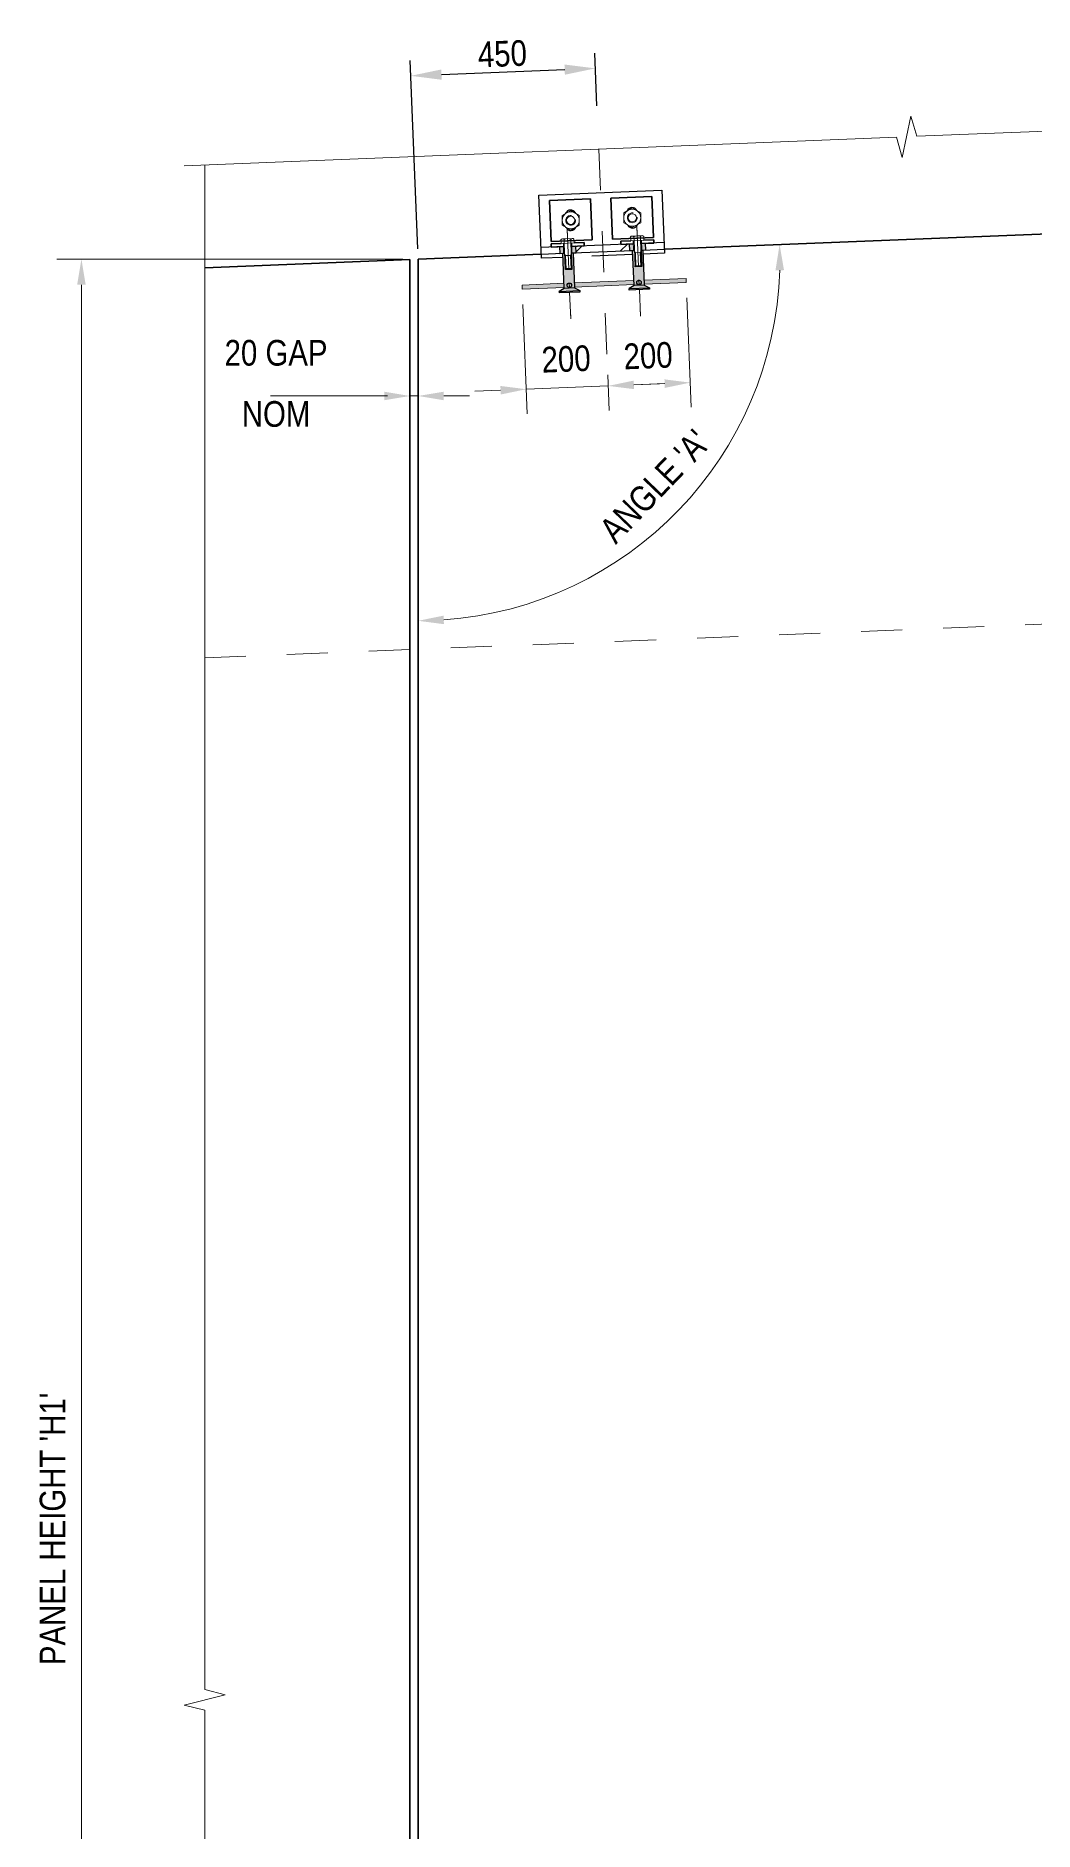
# Model space of a CAD drawing. Header units: metres. Extents: x 27.6 to 52.1, y -5.1 to 8.6.
# Drawn here: x 27.621 to 30.053, y 4.194 to 8.568 of the extents above; entities that cross this region are included whole.
import ezdxf

# ---------------------------------------------------------------- set-up
doc = ezdxf.new("R2010")
doc.units = ezdxf.units.M
doc.linetypes.add('JacobsCenter', pattern=[0.015, 0.009, -0.0015, 0.003, -0.0015])
doc.linetypes.add('JacobsDash', pattern=[0.0045, 0.003, -0.0015])
doc.layers.get('Defpoints').update_dxf_attribs({"color": 41})
for name, color, linetype, lineweight in [('A-ANNO-DIMS', 7, 'Continuous', 9), ('A-DETL', 7, 'Continuous', 13), ('A-DETL-GENF', 7, 'Continuous', 9)]:
    doc.layers.add(name, color=color, linetype=linetype, lineweight=lineweight)
doc.styles.add('Arial Narrow', font='ARIALN.TTF', dxfattribs={"height": 0.0625})
doc.dimstyles.new('____ddd____', dxfattribs={"dimscale": 0.3048, "dimtxt": 0.063964, "dimasz": 0.246063, "dimexe": 0.123031, "dimexo": 0.082021, "dimgap": 0.04101, "dimtad": 1, "dimdec": 0, "dimlfac": 1000, "dimzin": 0, "dimdsep": 46, "dimtxsty": 'Arial Narrow', "dimsah": 1, "dimcen": 0.09, "dimaunit": 1, "dimadec": 4, "dimazin": 0, "dimtfac": 1, "dimtdec": 4, "dimtix": 1, "dimtmove": 0, "dimatfit": 3, "dimfxl": 1, "dimtvp": 1, "dimtolj": 1, "dimtzin": 0, "dimarcsym": 2})
doc.dimstyles.new('Dimension_Angle_O___º__', dxfattribs={"dimscale": 0.3048, "dimtxt": 0.063964, "dimasz": 0.205052, "dimexe": 0.19685, "dimexo": 0.131234, "dimgap": 0.164042, "dimtad": 1, "dimdec": 3, "dimlfac": 1000, "dimrnd": 0.001, "dimzin": 0, "dimdsep": 46, "dimtxsty": 'Arial Narrow', "dimsah": 1, "dimcen": 0.09, "dimadec": 0, "dimazin": 0, "dimtfac": 1, "dimtdec": 4, "dimtix": 1, "dimtmove": 0, "dimatfit": 3, "dimfxl": 1, "dimtvp": 1, "dimtfill": 1, "dimtolj": 1, "dimtzin": 0, "dimlwd": 18, "dimlwe": 18, "dimarcsym": 2})
doc.dimstyles.new('Dimension_Standard_O__mm_', dxfattribs={"dimscale": 0.3048, "dimtxt": 0.063964, "dimasz": 0.205052, "dimexe": 0.19685, "dimexo": 0.123031, "dimgap": 0.123031, "dimtad": 1, "dimdec": 0, "dimlfac": 1000, "dimzin": 0, "dimdsep": 46, "dimtxsty": 'Arial Narrow', "dimsah": 1, "dimcen": 0.09, "dimaunit": 1, "dimadec": 4, "dimazin": 0, "dimtfac": 1, "dimtdec": 4, "dimtix": 1, "dimtmove": 2, "dimatfit": 3, "dimfxl": 1, "dimtvp": 1, "dimtfill": 1, "dimtolj": 1, "dimtzin": 0, "dimlwd": 18, "dimlwe": 18, "dimarcsym": 2})
doc.dimstyles.new('Dimension_Standard_O__mm__1', dxfattribs={"dimscale": 0.3048, "dimtxt": 0.063964, "dimasz": 0.205052, "dimexe": 0.19685, "dimexo": 0.123031, "dimgap": 0.123031, "dimtad": 1, "dimdec": 0, "dimlfac": 1000, "dimzin": 0, "dimdsep": 46, "dimtxsty": 'Arial Narrow', "dimsah": 1, "dimcen": 0.09, "dimaunit": 1, "dimadec": 4, "dimazin": 0, "dimtfac": 1, "dimtdec": 4, "dimtix": 1, "dimtmove": 0, "dimatfit": 3, "dimfxl": 1, "dimtvp": 1, "dimtfill": 1, "dimtolj": 1, "dimtzin": 0, "dimlwd": 18, "dimlwe": 18, "dimarcsym": 2})

# ---------------------------------------------------------------- blocks, each defined once
blk = doc.blocks.new('BoltElevation - Bolt-6245653-DRG-2873196 - TYPICAL ELEVATION - PRECAST FASCIA PANEL')
at = {"layer": 'A-DETL-GENF', "lineweight": 13}
for p, q in [((-0.016, 0), (-0.016, 0.0091)), ((-0.016, 0), (0.016, 0)), ((-0.012, 0.0112), (0.012, 0.0112)), ((-0.008, 0), (-0.008, 0.0091)), ((0.008, 0), (0.008, 0.0091)), ((0.016, 0), (0.016, 0.0091))]:
    blk.add_line(p, q, dxfattribs=at)
at = {"layer": 'A-DETL-GENF'}
for p, q in [((-0.008, 0), (-0.008, -0.0613)), ((-0.006, -0.03), (-0.008, -0.0265)), ((-0.008, -0.03), (0.008, -0.03)), ((-0.006, -0.03), (-0.006, -0.0633)), ((0.006, -0.03), (0.008, -0.0265)), ((0.006, -0.03), (0.006, -0.0633)), ((0.008, -0.0613), (0.008, 0)), ((-0.008, -0.0613), (-0.006, -0.0633)), ((-0.008, -0.0613), (0.008, -0.0613)), ((-0.006, -0.0633), (0.006, -0.0633)), ((0.006, -0.0633), (0.008, -0.0613))]:
    blk.add_line(p, q, dxfattribs=at)
at = {"layer": 'A-DETL-GENF', "lineweight": 13}
for centre, radius, start, end in [((-0.012, 0.0064), 0.0048, 33.5573, 146.4427), ((0, -0.0048), 0.016, 60, 120), ((0.012, 0.0064), 0.0048, 33.5573, 146.3422)]:
    blk.add_arc(centre, radius, start, end, dxfattribs=at)
blk = doc.blocks.new('BoltNutPlan - Nut-V1-DRG-2873196 - TYPICAL ELEVATION - PRECAST FASCIA PANEL')
at = {"layer": 'A-DETL-GENF', "lineweight": 13}
for p, q in [((0, 0.024), (-0.02076, 0.012)), ((-0.02076, 0.012), (-0.02076, -0.012)), ((0.02076, 0.012), (0, 0.024)), ((0.02076, -0.012), (0.02076, 0.012)), ((-0.02076, -0.012), (0, -0.024)), ((0, -0.024), (0.02076, -0.012))]:
    blk.add_line(p, q, dxfattribs=at)
at = {"layer": 'A-DETL-GENF'}
blk.add_circle((0, 0), 0.02076, dxfattribs=at)
at = {"layer": 'A-DETL-GENF', "lineweight": 13}
blk.add_circle((0, 0), 0.01, dxfattribs=at)
at = {"layer": 'A-DETL-GENF'}
blk.add_arc((0, 0), 0.012, 79.83728, 7.2827, dxfattribs=at)
blk = doc.blocks.new('BoltNutPlan - Nut-V2-DRG-2873196 - TYPICAL ELEVATION - PRECAST FASCIA PANEL')
at = {"layer": 'A-DETL-GENF', "lineweight": 13}
for p, q in [((0, 0.024), (-0.02076, 0.012)), ((-0.02076, 0.012), (-0.02076, -0.012)), ((0.02076, 0.012), (0, 0.024)), ((0.02076, -0.012), (0.02076, 0.012)), ((-0.02076, -0.012), (0, -0.024)), ((0, -0.024), (0.02076, -0.012))]:
    blk.add_line(p, q, dxfattribs=at)
at = {"layer": 'A-DETL-GENF'}
blk.add_circle((0, 0), 0.02076, dxfattribs=at)
at = {"layer": 'A-DETL-GENF', "lineweight": 13}
blk.add_circle((0, 0), 0.01, dxfattribs=at)
at = {"layer": 'A-DETL-GENF'}
blk.add_arc((0, 0), 0.012, 79.83728, 7.2827, dxfattribs=at)
blk = doc.blocks.new('BREAK LINE - INPUT VIEW SCALE_R13 - Std Break-6245650-DRG-2873196 - TYPICAL ELEVATION - PRECAST FASCIA PANEL')
at = {"layer": 'A-DETL-GENF'}
for p, q in [((3.7275, 0.05), (3.715, 0)), ((3.7525, -0.05), (3.7275, 0.05)), ((3.715, 0), (0, 0)), ((3.765, 0), (3.7525, -0.05)), ((7.53, 0), (3.765, 0))]:
    blk.add_line(p, q, dxfattribs=at)
blk = doc.blocks.new('BREAK LINE - INPUT VIEW SCALE_R13 - Std Break-8212801-DRG-2873196 - TYPICAL ELEVATION - PRECAST FASCIA PANEL')
at = {"layer": 'A-DETL-GENF'}
for p, q in [((1.6984, -0.05), (1.7234, 0.05)), ((1.7234, 0.05), (1.7359, 0)), ((-0.05, 0), (1.6859, 0)), ((1.6859, 0), (1.6984, -0.05)), ((1.7359, 0), (3.4718, 0))]:
    blk.add_line(p, q, dxfattribs=at)
blk = doc.blocks.new('DIMBLOCK2-DRG-2873196 - TYPICAL ELEVATION - PRECAST FASCIA PANEL')
at = {"layer": 'A-ANNO-DIMS', "color": 0, "lineweight": -2, "transparency": 16777216}
for p, q in [((28.5512, 8.0495), (28.5327, 8.5086)), ((28.6091, 8.4741), (28.9092, 8.4862)), ((28.9879, 8.3979), (28.9827, 8.5267))]:
    blk.add_line(p, q, dxfattribs=at)
at = {"layer": 'A-ANNO-DIMS', "color": 0, "transparency": 16777216}
for points in [[(28.6086, 8.4866), (28.6096, 8.4616), (28.5342, 8.4711)], [(28.9087, 8.4987), (28.9097, 8.4738), (28.9842, 8.4893)]]:
    blk.add_solid(points, dxfattribs=at)
at = {"layer": 'Defpoints', "color": 0, "transparency": 16777216}
for p in [(28.9842, 8.4893), (28.9889, 8.3729), (28.5522, 8.0245)]:
    blk.add_point(p, dxfattribs=at)
at = {"layer": 'A-ANNO-DIMS', "color": 0, "transparency": 16777216, "insert": (28.7574, 8.5246), "char_height": 0.0625, "width": 0.142549, "attachment_point": 5, "rotation": 2.31, "style": 'Arial Narrow'}
blk.add_mtext('\\A1;450', dxfattribs=at)
blk = doc.blocks.new('DIMBLOCK5-DRG-2873196 - TYPICAL ELEVATION - PRECAST FASCIA PANEL')
at = {"layer": 'A-ANNO-DIMS', "color": 0, "lineweight": 18, "transparency": 16777216}
for p, q in [((28.4697, 7.691), (28.4072, 7.691)), ((28.5322, 7.6977), (28.5322, 7.631)), ((28.5322, 7.691), (28.5522, 7.691)), ((28.5522, 7.6977), (28.5522, 7.631)), ((28.6147, 7.691), (28.6772, 7.691))]:
    blk.add_line(p, q, dxfattribs=at)
at = {"layer": 'A-ANNO-DIMS', "color": 0, "transparency": 16777216}
for points in [[(28.4697, 7.7015), (28.4697, 7.6806), (28.5322, 7.691)], [(28.6147, 7.7015), (28.6147, 7.6806), (28.5522, 7.691)]]:
    blk.add_solid(points, dxfattribs=at)
at = {"layer": 'Defpoints', "color": 0, "transparency": 16777216}
for p in [(28.5322, 7.7352), (28.5522, 7.7352), (28.5522, 7.691)]:
    blk.add_point(p, dxfattribs=at)
at = {"layer": 'A-ANNO-DIMS', "color": 0, "lineweight": 18, "transparency": 16777216, "insert": (28.2062, 7.7958), "char_height": 0.0625, "width": 0.300937, "attachment_point": 5, "line_spacing_factor": 0.974696, "style": 'Arial Narrow', "bg_fill": 3, "box_fill_scale": 1.1, "bg_fill_color": 256, "bg_fill_true_color": 13158600, "bg_fill_transparency": 0}
blk.add_mtext('\\A1;20 GAP', dxfattribs=at)
at = {"layer": 'A-ANNO-DIMS', "color": 0, "lineweight": 18, "transparency": 16777216, "insert": (28.2062, 7.6468), "char_height": 0.0625, "width": 0.300937, "attachment_point": 5, "style": 'Arial Narrow', "bg_fill": 3, "box_fill_scale": 1.1, "bg_fill_color": 256, "bg_fill_true_color": 13158600, "bg_fill_transparency": 0}
blk.add_mtext('\\A1;NOM', dxfattribs=at)
blk = doc.blocks.new('DIMBLOCK6-DRG-2873196 - TYPICAL ELEVATION - PRECAST FASCIA PANEL')
at = {"layer": 'A-ANNO-DIMS', "color": 0, "lineweight": 18, "transparency": 16777216}
for p, q in [((28.8072, 7.9139), (28.818, 7.6476)), ((29.0143, 7.7427), (29.0178, 7.6556)), ((28.7531, 7.705), (28.6906, 7.7025)), ((28.8155, 7.7075), (29.0154, 7.7156)), ((29.0778, 7.7181), (29.1403, 7.7206))]:
    blk.add_line(p, q, dxfattribs=at)
at = {"layer": 'A-ANNO-DIMS', "color": 0, "transparency": 16777216}
for points in [[(28.7527, 7.7154), (28.7535, 7.6946), (28.8155, 7.7075)], [(29.0774, 7.7285), (29.0782, 7.7077), (29.0154, 7.7156)]]:
    blk.add_solid(points, dxfattribs=at)
at = {"layer": 'Defpoints', "color": 0, "transparency": 16777216}
for p in [(28.8057, 7.9514), (29.0154, 7.7156)]:
    blk.add_point(p, dxfattribs=at)
at = {"layer": 'A-ANNO-DIMS', "color": 0, "lineweight": 18, "transparency": 16777216, "insert": (28.9127, 7.7809), "char_height": 0.0625, "width": 0.142549, "attachment_point": 5, "rotation": 2.31, "style": 'Arial Narrow', "bg_fill": 3, "box_fill_scale": 1.1, "bg_fill_color": 256, "bg_fill_true_color": 13158600, "bg_fill_transparency": 0}
blk.add_mtext('\\A1;200', dxfattribs=at)
at = {"layer": 'Defpoints', "color": 0, "transparency": 16777216}
blk.add_point((29.0128, 7.7802), dxfattribs=at)
blk = doc.blocks.new('DIMBLOCK7-DRG-2873196 - TYPICAL ELEVATION - PRECAST FASCIA PANEL')
at = {"layer": 'A-ANNO-DIMS', "color": 0, "lineweight": 18, "transparency": 16777216}
for p, q in [((29.2069, 7.9301), (29.2176, 7.6637)), ((29.0143, 7.7427), (29.0178, 7.6556)), ((29.0778, 7.7181), (29.1528, 7.7211))]:
    blk.add_line(p, q, dxfattribs=at)
at = {"layer": 'A-ANNO-DIMS', "color": 0, "transparency": 16777216}
for points in [[(29.0774, 7.7285), (29.0782, 7.7077), (29.0154, 7.7156)], [(29.1523, 7.7315), (29.1532, 7.7107), (29.2152, 7.7236)]]:
    blk.add_solid(points, dxfattribs=at)
at = {"layer": 'Defpoints', "color": 0, "transparency": 16777216}
for p in [(29.2054, 7.9675), (29.2152, 7.7236)]:
    blk.add_point(p, dxfattribs=at)
at = {"layer": 'A-ANNO-DIMS', "color": 0, "lineweight": 18, "transparency": 16777216, "insert": (29.1125, 7.789), "char_height": 0.0625, "width": 0.142549, "attachment_point": 5, "rotation": 2.31, "style": 'Arial Narrow', "bg_fill": 3, "box_fill_scale": 1.1, "bg_fill_color": 256, "bg_fill_true_color": 13158600, "bg_fill_transparency": 0}
blk.add_mtext('\\A1;200', dxfattribs=at)
at = {"layer": 'Defpoints', "color": 0, "transparency": 16777216}
blk.add_point((29.0128, 7.7802), dxfattribs=at)
blk = doc.blocks.new('DIMBLOCK10-DRG-2873196 - TYPICAL ELEVATION - PRECAST FASCIA PANEL')
at = {"layer": 'A-ANNO-DIMS', "color": 0, "lineweight": 18, "transparency": 16777216}
for p, q in [((28.5147, 8.0245), (27.6721, 8.0245)), ((27.7321, 1.8989), (27.7321, 7.962)), ((28.5147, 1.8364), (27.6721, 1.8364))]:
    blk.add_line(p, q, dxfattribs=at)
at = {"layer": 'A-ANNO-DIMS', "color": 0, "transparency": 16777216}
for points in [[(27.7216, 7.962), (27.7425, 7.962), (27.7321, 8.0245)], [(27.7216, 1.8989), (27.7425, 1.8989), (27.7321, 1.8364)]]:
    blk.add_solid(points, dxfattribs=at)
at = {"layer": 'Defpoints', "color": 0, "transparency": 16777216}
for p in [(27.7321, 8.0245), (28.5522, 8.0245), (28.5522, 1.8364)]:
    blk.add_point(p, dxfattribs=at)
at = {"layer": 'A-ANNO-DIMS', "color": 0, "lineweight": 18, "transparency": 16777216, "insert": (27.6622, 4.9305), "char_height": 0.0625, "width": 0.799251, "attachment_point": 5, "rotation": 90, "style": 'Arial Narrow', "bg_fill": 3, "box_fill_scale": 1.1, "bg_fill_color": 256, "bg_fill_true_color": 13158600, "bg_fill_transparency": 0}
blk.add_mtext("\\A1;PANEL HEIGHT 'H1'", dxfattribs=at)
blk = doc.blocks.new('DIMBLOCK12-DRG-2873196 - TYPICAL ELEVATION - PRECAST FASCIA PANEL')
at = {"layer": 'A-ANNO-DIMS', "color": 0, "lineweight": 18, "transparency": 16777216}
for p, q in [((29.5127, 8.0633), (29.3729, 8.0576)), ((28.5522, 7.0632), (28.5522, 7.2032))]:
    blk.add_line(p, q, dxfattribs=at)
blk.add_arc((28.5522, 8.0245), 0.8813, 274.064, 358.246, dxfattribs=at)
at = {"layer": 'A-ANNO-DIMS', "color": 0, "transparency": 16777216}
for points in [[(29.4227, 7.9975), (29.4435, 7.9976), (29.4328, 8.06)], [(28.615, 7.135), (28.6143, 7.1558), (28.5522, 7.1432)]]:
    blk.add_solid(points, dxfattribs=at)
at = {"layer": 'Defpoints', "color": 0, "transparency": 16777216}
for p in [(29.5527, 8.0649), (28.5522, 8.0245), (29.0031, 7.2673), (28.5522, 7.0232)]:
    blk.add_point(p, dxfattribs=at)
at = {"layer": 'A-ANNO-DIMS', "color": 0, "lineweight": 18, "transparency": 16777216, "insert": (29.1284, 7.4711), "char_height": 0.0625, "width": 0.406936, "attachment_point": 5, "rotation": 46.155, "style": 'Arial Narrow', "bg_fill": 3, "box_fill_scale": 1.1, "bg_fill_color": 256, "bg_fill_true_color": 13158600, "bg_fill_transparency": 0}
blk.add_mtext("\\A1;ANGLE 'A'", dxfattribs=at)

msp = doc.modelspace()

# ---------------------------------------------------------------- hatches: boundary and pattern name
at = {"layer": 'A-DETL-GENF'}
h = msp.add_hatch(dxfattribs=at)
h.set_pattern_fill('FP_1', color=256, style=0, pattern_type=2)
h.set_pattern_definition([(45, (0, 0), (-0.053033, 0.053033), [])])
h.paths.add_polyline_path([(28.8523066, 8.0366312), (28.8972701, 8.038445), (28.8966252, 8.054432), (28.8516617, 8.0526182)])
h.paths.add_polyline_path([(28.9372375, 8.0400572), (29.0671319, 8.0452971), (29.066487, 8.0612841), (28.9365926, 8.0560442)])
h.paths.add_polyline_path([(29.1070994, 8.0469093), (29.1520628, 8.0487231), (29.1514179, 8.0647101), (29.1064545, 8.0628963)])
at = {"layer": 'A-DETL-GENF', "true_color": 0xffffff}
h = msp.add_hatch(color=7, dxfattribs=at)
h.paths.add_polyline_path([(28.8972701, 8.038445), (28.9092603, 8.0389287), (28.9086154, 8.0549157), (28.8966252, 8.054432)])
h.paths.add_polyline_path([(28.9252473, 8.0395736), (28.9372375, 8.0400572), (28.9365926, 8.0560442), (28.9246024, 8.0555606), (28.92524, 8.0397538)])
h.paths.add_polyline_path([(29.0671319, 8.0452971), (29.0791222, 8.0457808), (29.0784773, 8.0617678), (29.066487, 8.0612841)])
h.paths.add_polyline_path([(29.0951092, 8.0464257), (29.1070994, 8.0469093), (29.1064545, 8.0628963), (29.0944643, 8.0624127), (29.0951017, 8.0466108)])
h = msp.add_hatch(color=7, dxfattribs=at)
h.paths.add_polyline_path([(28.8962427, 7.9423276), (28.9461977, 7.9443442), (28.9460566, 7.947841), (28.9332879, 7.95427), (28.9298371, 8.0397538), (28.9252475, 8.0395685), (28.9264929, 8.0020167), (28.9248178, 8.000217), (28.912843, 7.9997339), (28.910764, 8.0016517), (28.9092605, 8.0389232), (28.9048595, 8.0387455), (28.9083104, 7.9532617), (28.8961015, 7.9458244)])
h.paths.add_polyline_path([(28.9205144, 7.9553206), (28.919091, 7.955508), (28.9177646, 7.9560574), (28.9166256, 7.9569314), (28.9157516, 7.9580704), (28.9152022, 7.9593968), (28.9150149, 7.9608202), (28.9152022, 7.9622435), (28.9157516, 7.9635699), (28.9166256, 7.9647089), (28.9187071, 7.9659733), (28.919091, 7.9661323), (28.9205144, 7.9663197), (28.9220007, 7.9661062), (28.9232642, 7.9655829), (28.9244031, 7.9647089), (28.9252771, 7.9635699), (28.9258265, 7.9622435), (28.9260139, 7.9608202), (28.9258265, 7.9593968), (28.9252771, 7.9580704), (28.9244031, 7.9569314), (28.9232642, 7.9560574), (28.9219378, 7.955508)])
h = msp.add_hatch(color=7, dxfattribs=at)
h.paths.add_polyline_path([(29.0661043, 7.9491846), (29.1160512, 7.9514034), (29.1159182, 7.9546981), (29.1031496, 7.961127), (29.0996987, 8.0466108), (29.0951092, 8.0464256), (29.0963545, 8.0088738), (29.0946794, 8.007074), (29.0827047, 8.006591), (29.0806257, 8.0085087), (29.0791222, 8.0457802), (29.0747212, 8.0456025), (29.078172, 7.9601187), (29.0659631, 7.9526815), (29.0660147, 7.9514034)])
h.paths.add_polyline_path([(29.090376, 7.9621777), (29.0889527, 7.9623651), (29.0876263, 7.9629145), (29.0864873, 7.9637885), (29.0856133, 7.9649274), (29.0850639, 7.9662538), (29.0848765, 7.9676772), (29.0850639, 7.9691006), (29.0856133, 7.970427), (29.0864873, 7.971566), (29.0885687, 7.9728303), (29.0889527, 7.9729894), (29.090376, 7.9731767), (29.0927295, 7.9726041), (29.0931258, 7.9724399), (29.0942648, 7.971566), (29.0951388, 7.970427), (29.0956882, 7.9691006), (29.0958756, 7.9676772), (29.0956882, 7.9662538), (29.0951388, 7.9649274), (29.0942648, 7.9637885), (29.0931258, 7.9629145), (29.0917994, 7.9623651)])
h = msp.add_hatch(color=7, dxfattribs=at)
h.paths.add_polyline_path([(28.805704, 7.9514034), (28.9082183, 7.9555417), (28.907815, 7.9655336), (28.8053009, 7.9613953)])
h.paths.add_polyline_path([(28.9180513, 7.9559387), (28.9233903, 7.9561542), (28.9244031, 7.9569314), (28.9252771, 7.9580704), (28.9258265, 7.9593968), (28.9260139, 7.9608202), (28.9258265, 7.9622435), (28.9252771, 7.9635699), (28.9244031, 7.9647089), (28.9232642, 7.9655829), (28.9219378, 7.9661037), (28.9187071, 7.9659733), (28.9177646, 7.9655829), (28.9166256, 7.9647089), (28.9157516, 7.9635699), (28.9152022, 7.9622435), (28.9150149, 7.9608202), (28.9152022, 7.9593968), (28.9157516, 7.9580704), (28.9166256, 7.9569314), (28.9177646, 7.9560574)])
h.paths.add_polyline_path([(28.9331959, 7.95655), (29.07808, 7.9623988), (29.0776766, 7.9723906), (28.9327925, 7.9665419), (28.9331805, 7.9569314)])
h.paths.add_polyline_path([(29.087913, 7.9627957), (29.0932519, 7.9630112), (29.0942648, 7.9637885), (29.0951388, 7.9649274), (29.0956882, 7.9662538), (29.0958756, 7.9676772), (29.0956882, 7.9691006), (29.0951388, 7.970427), (29.0942648, 7.971566), (29.0927295, 7.9726041), (29.0917994, 7.9729607), (29.0880226, 7.9726041), (29.0876263, 7.9724399), (29.0864873, 7.971566), (29.0856133, 7.970427), (29.0850639, 7.9691006), (29.0848765, 7.9676772), (29.0850639, 7.9662538), (29.0856133, 7.9649274), (29.0864873, 7.9637885), (29.0876263, 7.9629145)])
h.paths.add_polyline_path([(29.1030575, 7.9634071), (29.2053785, 7.9675376), (29.2049754, 7.9775295), (29.1026542, 7.9733989), (29.1030421, 7.9637885)])

# ---------------------------------------------------------------- linework, layer by layer
at = {"layer": 'A-DETL', "linetype": 'JacobsCenter', "lineweight": 9}
for p, q in [((28.992107, 8.292502), (29.0138545, 7.753386)), ((28.9149439, 8.0988102), (28.9159285, 8.0744213)), ((28.9149441, 8.0988052), (28.923818, 7.8789842)), ((29.0848159, 8.1054133), (29.0857901, 8.0812784)), ((29.0848159, 8.1054133), (29.0936796, 7.8858413)), ((28.9202936, 7.9662906), (28.9207352, 7.9553497)), ((29.0901552, 7.9731477), (29.0905969, 7.9622067)), ((28.9212202, 7.9433359), (28.9238178, 7.8789892)), ((29.0910819, 7.9501929), (29.0936794, 7.8858462))]:
    msp.add_line(p, q, dxfattribs=at)
at = {"layer": 'A-DETL', "lineweight": 25}
for p, q in [((28.8465005, 8.1805625), (29.1462568, 8.1926545)), ((28.8527097, 8.0266393), (28.8465005, 8.1805625)), ((29.1462568, 8.1926545), (29.1524659, 8.0387313)), ((28.9086154, 8.0549157), (28.8516617, 8.0526182)), ((28.9086154, 8.0549157), (28.8966252, 8.054432)), ((28.8966252, 8.054432), (28.8972701, 8.038445)), ((29.0784773, 8.0617678), (28.9246024, 8.0555606)), ((28.9365926, 8.0560442), (28.9246024, 8.0555606)), ((28.9372375, 8.0400572), (28.9365926, 8.0560442)), ((29.0784773, 8.0617678), (29.066487, 8.0612841)), ((29.066487, 8.0612841), (29.0671319, 8.0452971)), ((29.1514179, 8.0647101), (29.0944643, 8.0624127)), ((29.1064545, 8.0628963), (29.0944643, 8.0624127)), ((29.0996987, 8.0466108), (29.1520628, 8.0487231)), ((29.1070994, 8.0469093), (29.1064545, 8.0628963)), ((28.8523066, 8.0366312), (28.9048595, 8.0387511)), ((28.8972701, 8.038445), (28.9048595, 8.0387511)), ((28.9048595, 8.0387455), (28.9092605, 8.0389232)), ((28.9083104, 7.9532617), (28.9048595, 8.0387455)), ((28.9252475, 8.0395685), (28.9298371, 8.0397538)), ((28.9253402, 8.0395723), (28.9269535, 7.9996082)), ((28.9298371, 8.0397587), (29.0747212, 8.0456032)), ((28.9298371, 8.0397587), (28.9372375, 8.0400572)), ((28.9298371, 8.0397538), (28.9332879, 7.95427)), ((29.0671319, 8.0452971), (29.0747212, 8.0456032)), ((29.0747212, 8.0456025), (29.0791222, 8.0457802)), ((29.078172, 7.9601187), (29.0747212, 8.0456025)), ((29.0808247, 8.0058197), (29.0807197, 8.008422)), ((29.0968151, 8.0064652), (29.0808247, 8.0058197)), ((29.0951092, 8.0464256), (29.0996987, 8.0466108)), ((29.0952018, 8.0464293), (29.0968151, 8.0064652)), ((29.0996987, 8.0466108), (29.1070994, 8.0469093)), ((29.0996987, 8.0466108), (29.1031496, 7.961127)), ((28.9109631, 7.9989627), (28.910858, 8.001565)), ((28.9269535, 7.9996082), (28.9109631, 7.9989627)), ((28.9083104, 7.9532617), (28.8961015, 7.9458244)), ((28.8961015, 7.9458244), (28.9460566, 7.947841)), ((28.8962427, 7.9423276), (28.8961015, 7.9458244)), ((28.9461977, 7.9443442), (28.8962427, 7.9423276)), ((28.9332879, 7.95427), (28.9083104, 7.9532617)), ((28.9332879, 7.95427), (28.9460566, 7.947841)), ((28.9460566, 7.947841), (28.9461977, 7.9443442)), ((29.078172, 7.9601187), (29.0659631, 7.9526815)), ((29.0659631, 7.9526815), (29.1159182, 7.9546981)), ((29.0661043, 7.9491846), (29.0659631, 7.9526815)), ((29.1160594, 7.9512012), (29.0661043, 7.9491846)), ((29.1031496, 7.961127), (29.078172, 7.9601187)), ((29.1031496, 7.961127), (29.1159182, 7.9546981)), ((29.1159182, 7.9546981), (29.1160594, 7.9512012))]:
    msp.add_line(p, q, dxfattribs=at)
at = {"layer": 'A-DETL', "lineweight": 35}
for p, q in [((28.9719836, 8.1711082), (28.8720649, 8.1670776)), ((28.8720649, 8.1670776), (28.8760955, 8.0671589)), ((28.9719836, 8.1711082), (28.9760142, 8.0711895)), ((29.1218615, 8.1771586), (29.0219428, 8.1731279)), ((29.0219428, 8.1731279), (29.0259734, 8.0732092)), ((29.1218615, 8.1771586), (29.1258922, 8.0772398)), ((30.3321031, 8.096325), (29.1520628, 8.0487231)), ((28.8760955, 8.0671589), (28.9760142, 8.0711895)), ((28.8761848, 8.061609), (28.9002997, 8.0625818)), ((28.8765072, 8.0536155), (28.8761848, 8.061609)), ((28.876507, 8.0536204), (28.9086154, 8.0549157)), ((28.8765072, 8.0536155), (28.9086156, 8.0549107)), ((28.9246024, 8.0555606), (28.9567108, 8.0568558)), ((28.9246026, 8.0555556), (28.956711, 8.0568508)), ((28.9322736, 8.0638716), (28.9563885, 8.0648443)), ((28.9563885, 8.0648443), (28.956711, 8.0568508)), ((29.0259734, 8.0732092), (29.1258922, 8.0772398)), ((29.0460464, 8.068466), (29.0701613, 8.0694388)), ((29.0463689, 8.0604725), (29.0460464, 8.068466)), ((29.0463689, 8.0604725), (29.0784773, 8.0617678)), ((29.0944643, 8.0624127), (29.1265726, 8.0637079)), ((29.1021353, 8.0707286), (29.1262502, 8.0717014)), ((29.1262502, 8.0717014), (29.1265726, 8.0637079)), ((28.5321908, 8.023718), (28.0325971, 8.0035648)), ((28.5321908, 1.9873137), (28.5321908, 8.023718)), ((28.8523066, 8.0366312), (28.5521908, 8.0245248)), ((28.5521908, 1.9865069), (28.5521908, 8.0245248))]:
    msp.add_line(p, q, dxfattribs=at)
at = {"layer": 'A-DETL', "lineweight": 9}
for p, q in [((28.9062937, 8.0628236), (28.9066377, 8.0388173)), ((28.9262587, 8.0636289), (28.9270262, 8.0396403)), ((29.0761553, 8.0696806), (29.0764993, 8.0456743)), ((29.0961204, 8.070486), (29.0968879, 8.0464974))]:
    msp.add_line(p, q, dxfattribs=at)
at = {"layer": 'A-DETL', "linetype": 'JacobsDash', "lineweight": 25}
for p, q in [((28.9052627, 8.0287593), (28.8527097, 8.0266393)), ((29.0751245, 8.0356114), (28.9302402, 8.0297668)), ((29.1524659, 8.0387313), (29.1001021, 8.0366189))]:
    msp.add_line(p, q, dxfattribs=at)
at = {"layer": 'A-DETL'}
for p, q in [((28.907815, 7.9655336), (28.8053009, 7.9613953)), ((28.8053009, 7.9613953), (28.805704, 7.9514034)), ((28.9219378, 7.9661037), (28.9187071, 7.9659733)), ((29.0776766, 7.9723906), (28.9327925, 7.9665419)), ((28.9331959, 7.95655), (29.07808, 7.9623988)), ((29.087913, 7.9627957), (29.0932519, 7.9630112)), ((29.0917994, 7.9729607), (29.0885687, 7.9728303)), ((29.2049754, 7.9775295), (29.1026542, 7.9733989)), ((29.1030575, 7.9634071), (29.2053785, 7.9675376)), ((29.2053785, 7.9675376), (29.2049754, 7.9775295)), ((28.805704, 7.9514034), (28.9082183, 7.9555417)), ((28.9180513, 7.9559387), (28.9233903, 7.9561542))]:
    msp.add_line(p, q, dxfattribs=at)
at = {"layer": 'A-DETL', "lineweight": 18}
msp.add_line((28.1927542, 7.6910457), (28.4778585, 7.6910457), dxfattribs=at)
at = {"layer": 'A-DETL', "linetype": 'JacobsDash', "lineweight": 9}
msp.add_line((28.0325971, 7.0527921), (31.4516025, 7.1907121), dxfattribs=at)
at = {"layer": 'A-DETL', "lineweight": 25}
for centre in [(28.9205144, 7.9608202), (29.090376, 7.9676772)]:
    msp.add_circle(centre, 0.0054995, dxfattribs=at)
for centre, start, end in [((28.9235557, 8.1311282), 92.3100146, 157.3777016), ((28.9235557, 8.1311282), 26.5565584, 92.3100146), ((29.0734338, 8.1371741), 92.3100146, 157.3777016), ((29.0734338, 8.1371741), 26.5565584, 92.3100146), ((28.924523, 8.1071477), 206.5808627, 272.3100146), ((28.924523, 8.1071477), 272.3100146, 337.3542132), ((29.0744011, 8.1131936), 206.5565584, 272.3100146), ((29.0744011, 8.1131936), 272.3100146, 337.3777016)]:
    msp.add_arc(centre, 0.013, start, end, dxfattribs=at)

# ---------------------------------------------------------------- block references
at = {"layer": 'A-DETL-GENF'}
for name, p, rotation in [('BREAK LINE - INPUT VIEW SCALE_R13 - Std Break-8212801-DRG-2873196 - TYPICAL ELEVATION - PRECAST FASCIA PANEL', (28.0325971, 8.2537681), 2.311684767109364), ('BREAK LINE - INPUT VIEW SCALE_R13 - Std Break-6245650-DRG-2873196 - TYPICAL ELEVATION - PRECAST FASCIA PANEL', (28.0325971, 8.2537681), 269.9999999999999), ('BoltElevation - Bolt-6245653-DRG-2873196 - TYPICAL ELEVATION - PRECAST FASCIA PANEL', (28.9162866, 8.0632267), 2.310014554391553), ('BoltElevation - Bolt-6245653-DRG-2873196 - TYPICAL ELEVATION - PRECAST FASCIA PANEL', (29.0861483, 8.0700837), 2.310014554391553)]:
    msp.add_blockref(name, p, dxfattribs=dict(at, rotation=rotation))
for name, p in [('BoltNutPlan - Nut-V2-DRG-2873196 - TYPICAL ELEVATION - PRECAST FASCIA PANEL', (28.9240395, 8.1191336)), ('BoltNutPlan - Nut-V1-DRG-2873196 - TYPICAL ELEVATION - PRECAST FASCIA PANEL', (29.0739175, 8.1251839))]:
    msp.add_blockref(name, p, dxfattribs=at)

# ---------------------------------------------------------------- dimensions: what is measured, and where the dimension line sits
at = {"layer": 'A-ANNO-DIMS'}
dim = msp.add_linear_dim(base=(28.9841698, 8.489263), p1=(28.5521908, 8.0245248), p2=(28.9888645, 8.3728821), angle=2.3100146, dimstyle='____ddd____', override={"dimpost": '<>', "dimfxl": 0.558603}, dxfattribs=at)
dim.commit()
dim.dimension.update_dxf_attribs({"geometry": 'DIMBLOCK2-DRG-2873196 - TYPICAL ELEVATION - PRECAST FASCIA PANEL', "text_midpoint": (28.7573828, 8.5245615)})

# ---------------------------------------------------------------- next in the draw order: dimensions: what is measured, and where the dimension line sits
at = {"layer": 'A-ANNO-DIMS', "lineweight": 18}
dim = msp.add_linear_dim(base=(28.5521908, 7.6910457), p1=(28.5321908, 7.7352399), p2=(28.5521908, 7.7352399), text='20 GAP\\XNOM', dimstyle='Dimension_Standard_O__mm_', override={"dimpost": '<>', "dimfxl": 0.02}, dxfattribs=at)
dim.commit()
dim.dimension.update_dxf_attribs({"geometry": 'DIMBLOCK5-DRG-2873196 - TYPICAL ELEVATION - PRECAST FASCIA PANEL', "text_midpoint": (28.2061966, 7.7166472), "dimtype": 160})

# ---------------------------------------------------------------- next in the draw order: dimensions: what is measured, and where the dimension line sits
dim = msp.add_linear_dim(base=(27.7320597, 8.0245248), p1=(28.5521908, 1.8363849), p2=(28.5521908, 8.0245248), angle=90, text="PANEL HEIGHT 'H1'", dimstyle='Dimension_Standard_O__mm__1', override={"dimpost": '<>', "dimfxl": 6.18814}, dxfattribs=at)
dim.commit()
dim.dimension.update_dxf_attribs({"geometry": 'DIMBLOCK10-DRG-2873196 - TYPICAL ELEVATION - PRECAST FASCIA PANEL', "text_midpoint": (27.6622226, 4.9304548)})
dim = msp.add_linear_dim(base=(29.0153794, 7.7155842), p1=(28.805704, 7.9514034), p2=(29.0127723, 7.7802143), angle=2.3100146, dimstyle='Dimension_Standard_O__mm__1', override={"dimpost": '<>', "dimfxl": 0.268669}, dxfattribs=at)
dim.commit()
dim.dimension.update_dxf_attribs({"geometry": 'DIMBLOCK6-DRG-2873196 - TYPICAL ELEVATION - PRECAST FASCIA PANEL', "text_midpoint": (28.912663, 7.7809079)})

# ---------------------------------------------------------------- next in the draw order: dimensions: what is measured, and where the dimension line sits
dim = msp.add_linear_dim(base=(29.2152169, 7.7236455), p1=(29.0127723, 7.7802143), p2=(29.2053785, 7.9675376), angle=2.3100146, dimstyle='Dimension_Standard_O__mm__1', override={"dimpost": '<>', "dimfxl": 0.268677}, dxfattribs=at)
dim.commit()
dim.dimension.update_dxf_attribs({"geometry": 'DIMBLOCK7-DRG-2873196 - TYPICAL ELEVATION - PRECAST FASCIA PANEL', "text_midpoint": (29.1125004, 7.7889692)})

# ---------------------------------------------------------------- next in the draw order: dimensions: what is measured, and where the dimension line sits
dim = msp.add_angular_dim_3p(base=(29.0030732, 7.2672615), center=(28.5521908, 8.0245248), p1=(28.5521908, 7.0231947), p2=(29.5527071, 8.0648848), text="ANGLE 'A'", dimstyle='Dimension_Angle_O___º__', override={"dimpost": '<>', "dimfxl": 1.444351}, dxfattribs=at)
dim.commit()
dim.dimension.update_dxf_attribs({"geometry": 'DIMBLOCK12-DRG-2873196 - TYPICAL ELEVATION - PRECAST FASCIA PANEL', "text_midpoint": (29.1284377, 7.4710546)})

doc.saveas('drawing.dxf')
